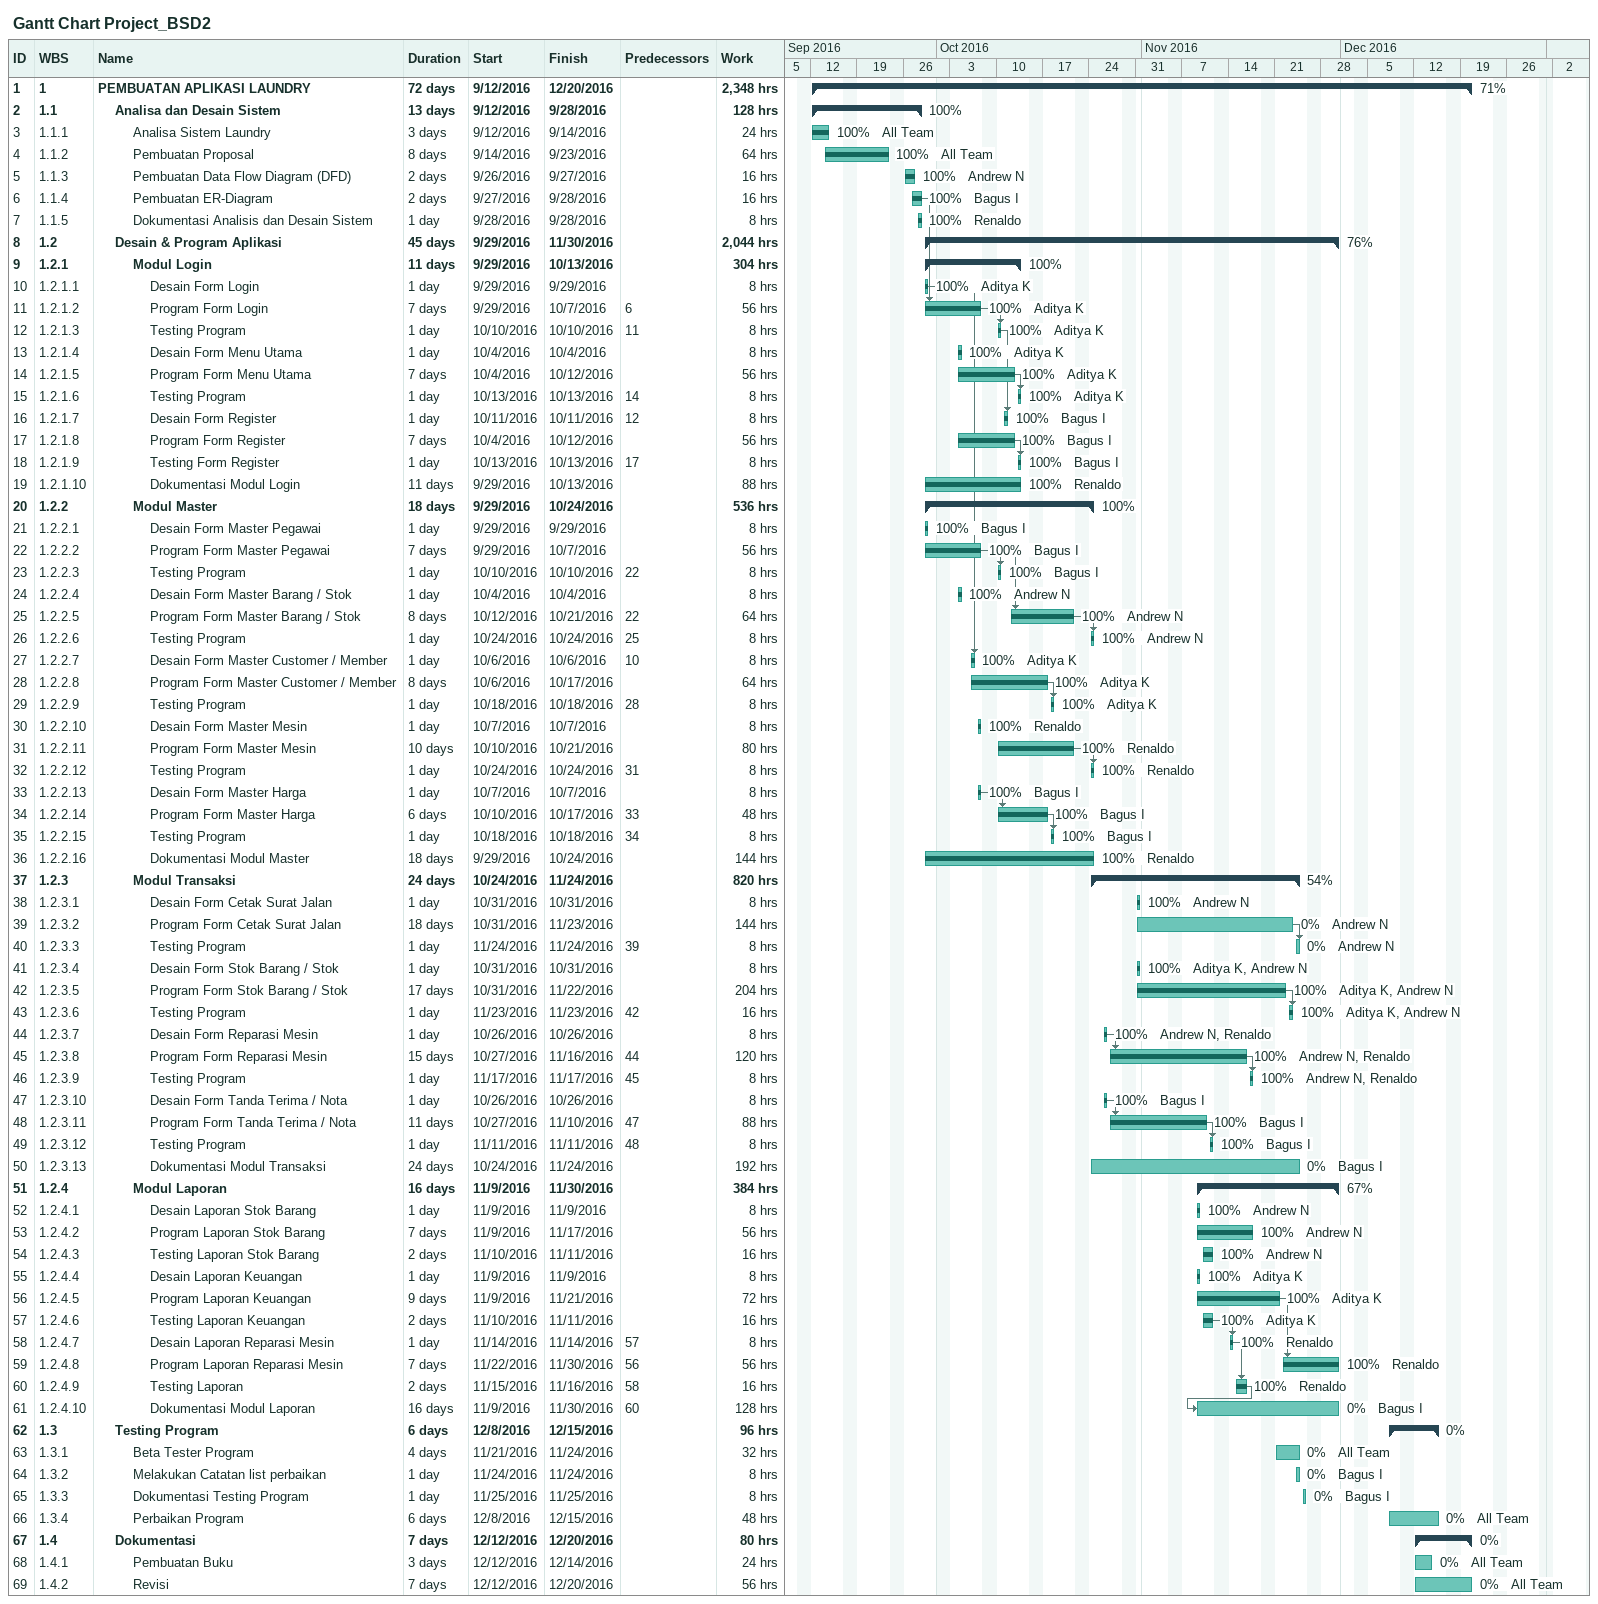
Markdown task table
Gantt Chart Project_BSD2

| ID | WBS | Task | Duration | Start | Finish | Predecessors | Resources | % complete | Work (h) |
|---|---|---|---|---|---|---|---|---|---|
| 1 | 1 | **PEMBUATAN APLIKASI LAUNDRY** | 72d | 2016-09-12 | 2016-12-20 |  |  | 71 | 2348 |
| 2 | 1.1 | **Analisa dan Desain Sistem** | 13d | 2016-09-12 | 2016-09-28 |  |  | 100 | 128 |
| 3 | 1.1.1 | Analisa Sistem Laundry | 3d | 2016-09-12 | 2016-09-14 |  | All Team | 100 | 24 |
| 4 | 1.1.2 | Pembuatan Proposal | 8d | 2016-09-14 | 2016-09-23 |  | All Team | 100 | 64 |
| 5 | 1.1.3 | Pembuatan Data Flow Diagram (DFD) | 2d | 2016-09-26 | 2016-09-27 |  | Andrew N | 100 | 16 |
| 6 | 1.1.4 | Pembuatan ER-Diagram | 2d | 2016-09-27 | 2016-09-28 |  | Bagus I | 100 | 16 |
| 7 | 1.1.5 | Dokumentasi Analisis dan Desain Sistem | 1d | 2016-09-28 | 2016-09-28 |  | Renaldo | 100 | 8 |
| 8 | 1.2 | **Desain & Program Aplikasi** | 45d | 2016-09-29 | 2016-11-30 |  |  | 76 | 2044 |
| 9 | 1.2.1 | **Modul Login** | 11d | 2016-09-29 | 2016-10-13 |  |  | 100 | 304 |
| 10 | 1.2.1.1 | Desain Form Login | 1d | 2016-09-29 | 2016-09-29 |  | Aditya K | 100 | 8 |
| 11 | 1.2.1.2 | Program Form Login | 7d | 2016-09-29 | 2016-10-07 | 6 | Aditya K | 100 | 56 |
| 12 | 1.2.1.3 | Testing Program | 1d | 2016-10-10 | 2016-10-10 | 11 | Aditya K | 100 | 8 |
| 13 | 1.2.1.4 | Desain Form Menu Utama | 1d | 2016-10-04 | 2016-10-04 |  | Aditya K | 100 | 8 |
| 14 | 1.2.1.5 | Program Form Menu Utama | 7d | 2016-10-04 | 2016-10-12 |  | Aditya K | 100 | 56 |
| 15 | 1.2.1.6 | Testing Program | 1d | 2016-10-13 | 2016-10-13 | 14 | Aditya K | 100 | 8 |
| 16 | 1.2.1.7 | Desain Form Register | 1d | 2016-10-11 | 2016-10-11 | 12 | Bagus I | 100 | 8 |
| 17 | 1.2.1.8 | Program Form Register | 7d | 2016-10-04 | 2016-10-12 |  | Bagus I | 100 | 56 |
| 18 | 1.2.1.9 | Testing Form Register | 1d | 2016-10-13 | 2016-10-13 | 17 | Bagus I | 100 | 8 |
| 19 | 1.2.1.10 | Dokumentasi Modul Login | 11d | 2016-09-29 | 2016-10-13 |  | Renaldo | 100 | 88 |
| 20 | 1.2.2 | **Modul Master** | 18d | 2016-09-29 | 2016-10-24 |  |  | 100 | 536 |
| 21 | 1.2.2.1 | Desain Form Master Pegawai | 1d | 2016-09-29 | 2016-09-29 |  | Bagus I | 100 | 8 |
| 22 | 1.2.2.2 | Program Form Master Pegawai | 7d | 2016-09-29 | 2016-10-07 |  | Bagus I | 100 | 56 |
| 23 | 1.2.2.3 | Testing Program | 1d | 2016-10-10 | 2016-10-10 | 22 | Bagus I | 100 | 8 |
| 24 | 1.2.2.4 | Desain Form Master Barang / Stok | 1d | 2016-10-04 | 2016-10-04 |  | Andrew N | 100 | 8 |
| 25 | 1.2.2.5 | Program Form Master Barang / Stok | 8d | 2016-10-12 | 2016-10-21 | 22 | Andrew N | 100 | 64 |
| 26 | 1.2.2.6 | Testing Program | 1d | 2016-10-24 | 2016-10-24 | 25 | Andrew N | 100 | 8 |
| 27 | 1.2.2.7 | Desain Form Master Customer / Member | 1d | 2016-10-06 | 2016-10-06 | 10 | Aditya K | 100 | 8 |
| 28 | 1.2.2.8 | Program Form Master Customer / Member | 8d | 2016-10-06 | 2016-10-17 |  | Aditya K | 100 | 64 |
| 29 | 1.2.2.9 | Testing Program | 1d | 2016-10-18 | 2016-10-18 | 28 | Aditya K | 100 | 8 |
| 30 | 1.2.2.10 | Desain Form Master Mesin | 1d | 2016-10-07 | 2016-10-07 |  | Renaldo | 100 | 8 |
| 31 | 1.2.2.11 | Program Form Master Mesin | 10d | 2016-10-10 | 2016-10-21 |  | Renaldo | 100 | 80 |
| 32 | 1.2.2.12 | Testing Program | 1d | 2016-10-24 | 2016-10-24 | 31 | Renaldo | 100 | 8 |
| 33 | 1.2.2.13 | Desain Form Master Harga | 1d | 2016-10-07 | 2016-10-07 |  | Bagus I | 100 | 8 |
| 34 | 1.2.2.14 | Program Form Master Harga | 6d | 2016-10-10 | 2016-10-17 | 33 | Bagus I | 100 | 48 |
| 35 | 1.2.2.15 | Testing Program | 1d | 2016-10-18 | 2016-10-18 | 34 | Bagus I | 100 | 8 |
| 36 | 1.2.2.16 | Dokumentasi Modul Master | 18d | 2016-09-29 | 2016-10-24 |  | Renaldo | 100 | 144 |
| 37 | 1.2.3 | **Modul Transaksi** | 24d | 2016-10-24 | 2016-11-24 |  |  | 54 | 820 |
| 38 | 1.2.3.1 | Desain Form Cetak Surat Jalan | 1d | 2016-10-31 | 2016-10-31 |  | Andrew N | 100 | 8 |
| 39 | 1.2.3.2 | Program Form Cetak Surat Jalan | 18d | 2016-10-31 | 2016-11-23 |  | Andrew N | 0 | 144 |
| 40 | 1.2.3.3 | Testing Program | 1d | 2016-11-24 | 2016-11-24 | 39 | Andrew N | 0 | 8 |
| 41 | 1.2.3.4 | Desain Form Stok Barang / Stok | 1d | 2016-10-31 | 2016-10-31 |  | Aditya K, Andrew N | 100 | 8 |
| 42 | 1.2.3.5 | Program Form Stok Barang / Stok | 17d | 2016-10-31 | 2016-11-22 |  | Aditya K, Andrew N | 100 | 204 |
| 43 | 1.2.3.6 | Testing Program | 1d | 2016-11-23 | 2016-11-23 | 42 | Aditya K, Andrew N | 100 | 16 |
| 44 | 1.2.3.7 | Desain Form Reparasi Mesin | 1d | 2016-10-26 | 2016-10-26 |  | Andrew N, Renaldo | 100 | 8 |
| 45 | 1.2.3.8 | Program Form Reparasi Mesin | 15d | 2016-10-27 | 2016-11-16 | 44 | Andrew N, Renaldo | 100 | 120 |
| 46 | 1.2.3.9 | Testing Program | 1d | 2016-11-17 | 2016-11-17 | 45 | Andrew N, Renaldo | 100 | 8 |
| 47 | 1.2.3.10 | Desain Form Tanda Terima / Nota | 1d | 2016-10-26 | 2016-10-26 |  | Bagus I | 100 | 8 |
| 48 | 1.2.3.11 | Program Form Tanda Terima / Nota | 11d | 2016-10-27 | 2016-11-10 | 47 | Bagus I | 100 | 88 |
| 49 | 1.2.3.12 | Testing Program | 1d | 2016-11-11 | 2016-11-11 | 48 | Bagus I | 100 | 8 |
| 50 | 1.2.3.13 | Dokumentasi Modul Transaksi | 24d | 2016-10-24 | 2016-11-24 |  | Bagus I | 0 | 192 |
| 51 | 1.2.4 | **Modul Laporan** | 16d | 2016-11-09 | 2016-11-30 |  |  | 67 | 384 |
| 52 | 1.2.4.1 | Desain Laporan Stok Barang | 1d | 2016-11-09 | 2016-11-09 |  | Andrew N | 100 | 8 |
| 53 | 1.2.4.2 | Program Laporan Stok Barang | 7d | 2016-11-09 | 2016-11-17 |  | Andrew N | 100 | 56 |
| 54 | 1.2.4.3 | Testing Laporan Stok Barang | 2d | 2016-11-10 | 2016-11-11 |  | Andrew N | 100 | 16 |
| 55 | 1.2.4.4 | Desain Laporan Keuangan | 1d | 2016-11-09 | 2016-11-09 |  | Aditya K | 100 | 8 |
| 56 | 1.2.4.5 | Program Laporan Keuangan | 9d | 2016-11-09 | 2016-11-21 |  | Aditya K | 100 | 72 |
| 57 | 1.2.4.6 | Testing Laporan Keuangan | 2d | 2016-11-10 | 2016-11-11 |  | Aditya K | 100 | 16 |
| 58 | 1.2.4.7 | Desain Laporan Reparasi Mesin | 1d | 2016-11-14 | 2016-11-14 | 57 | Renaldo | 100 | 8 |
| 59 | 1.2.4.8 | Program Laporan Reparasi Mesin | 7d | 2016-11-22 | 2016-11-30 | 56 | Renaldo | 100 | 56 |
| 60 | 1.2.4.9 | Testing Laporan | 2d | 2016-11-15 | 2016-11-16 | 58 | Renaldo | 100 | 16 |
| 61 | 1.2.4.10 | Dokumentasi Modul Laporan | 16d | 2016-11-09 | 2016-11-30 | 60 | Bagus I | 0 | 128 |
| 62 | 1.3 | **Testing Program** | 6d | 2016-12-08 | 2016-12-15 |  |  | 0 | 96 |
| 63 | 1.3.1 | Beta Tester Program | 4d | 2016-11-21 | 2016-11-24 |  | All Team | 0 | 32 |
| 64 | 1.3.2 | Melakukan Catatan list perbaikan | 1d | 2016-11-24 | 2016-11-24 |  | Bagus I | 0 | 8 |
| 65 | 1.3.3 | Dokumentasi Testing Program | 1d | 2016-11-25 | 2016-11-25 |  | Bagus I | 0 | 8 |
| 66 | 1.3.4 | Perbaikan Program | 6d | 2016-12-08 | 2016-12-15 |  | All Team | 0 | 48 |
| 67 | 1.4 | **Dokumentasi** | 7d | 2016-12-12 | 2016-12-20 |  |  | 0 | 80 |
| 68 | 1.4.1 | Pembuatan Buku | 3d | 2016-12-12 | 2016-12-14 |  | All Team | 0 | 24 |
| 69 | 1.4.2 | Revisi | 7d | 2016-12-12 | 2016-12-20 |  | All Team | 0 | 56 |
